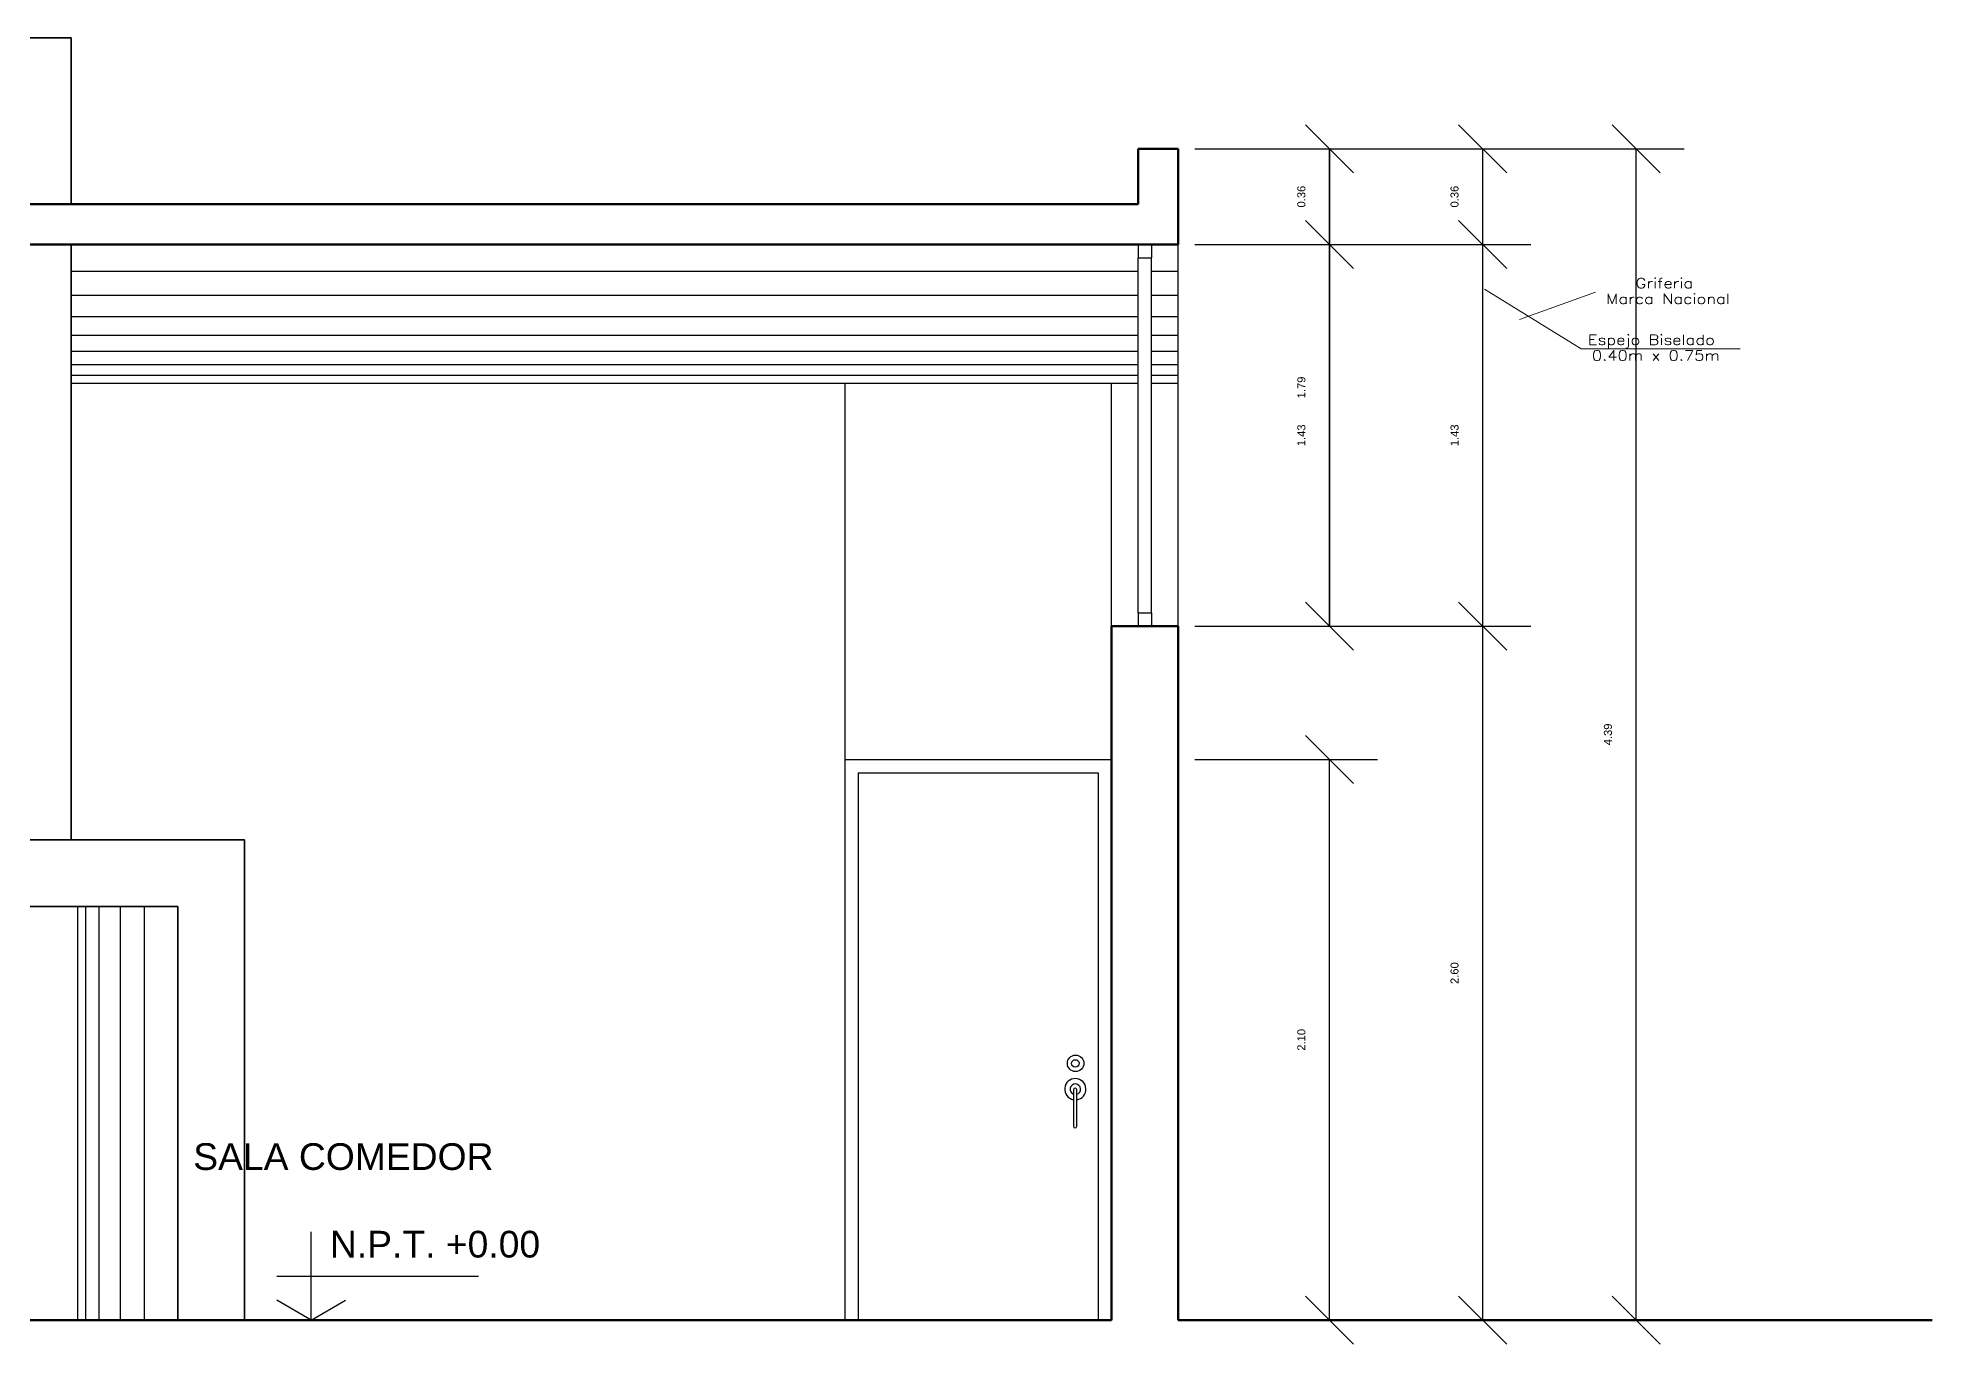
# Model space of a CAD drawing. Header units: millimetres. Extents: x 1110 to 1214, y 1038 to 1099.
# Drawn here: x 1182.06 to 1189.16, y 1042.37 to 1047.26 of the extents above; entities that cross this region are included whole.
import ezdxf

# ---------------------------------------------------------------- set-up
doc = ezdxf.new("R2010")
doc.units = ezdxf.units.MM
for name, color, linetype, lineweight in [('A_INDICACIONES', 4, 'Continuous', 9), ('ELEVACIONES', 140, 'Continuous', 30), ('muros', 150, 'Continuous', 70), ('texto de titulo', 7, 'Continuous', 40)]:
    doc.layers.add(name, color=color, linetype=linetype, lineweight=lineweight)
for name, color, linetype in [('DOOR', 33, 'Continuous'), ('MUEBLES', 253, 'Continuous'), ('PUERTAS', 35, 'Continuous')]:
    doc.layers.add(name, color=color, linetype=linetype)
doc.styles.add('Annotative', font='arial.ttf')
doc.styles.add('DESCRIPCION', font='arial.ttf', dxfattribs={"height": 0.1})
doc.styles.add('INDICACIONES_25', font='romans.shx', dxfattribs={"width": 1.2, "height": 0.0375})
doc.styles.get("Standard").update_dxf_attribs({"font": 'arial.ttf'})
doc.dimstyles.get("Standard").update_dxf_attribs({"dimtxt": 0.03, "dimasz": 0.18, "dimexe": 0.18, "dimexo": 0.0625, "dimgap": 0.09, "dimtad": 1, "dimtoh": 1, "dimzin": 0, "dimdsep": 46, "dimtxsty": 'Annotative', "dimblk": 'OBLIQUE', "dimcen": 0.09, "dimadec": 0, "dimazin": 0, "dimtfac": 1, "dimtofl": 0, "dimtmove": 0, "dimatfit": 3, "dimldrblk": 'OBLIQUE', "dimfxl": 1, "dimtolj": 1, "dimtzin": 0, "dimarcsym": 0})

# ---------------------------------------------------------------- blocks, each defined once
blk = doc.blocks.new('A$C5B13684F')
for p, q in [((0.1289, 0), (0.1289, 0.3302)), ((0, 0.1651), (0.756, 0.1651))]:
    blk.add_line(p, q)
at = {"lineweight": 30}
for q in [(0, 0.0744), (0.2579, 0.0744)]:
    blk.add_line((0.1289, 0), q, dxfattribs=at)
at = {"insert": (0.1992, 0.3344), "char_height": 0.1, "attachment_point": 1, "style": 'DESCRIPCION'}
blk.add_mtext_dynamic_manual_height_columns('N.P.T. +0.00', width=0.784102, gutter_width=0.5, heights=[0], dxfattribs=at)
blk = doc.blocks.new('A$C630719DE')
at = {"layer": 'PUERTAS'}
for p, q in [((0.0326, 0.143), (0.0326, 0.006)), ((0.0446, 0.006), (0.0446, 0.143))]:
    blk.add_line(p, q, dxfattribs=at)
for centre, radius in [((0.0406, 0.242), 0.031), ((0.0396, 0.2417), 0.014)]:
    blk.add_circle(centre, radius, dxfattribs=at)
for centre, radius, start, end in [((0.0396, 0.145), 0.0398, 277.21483, 259.87326), ((0.0396, 0.145), 0.0198, 284.61789, 249.30947), ((0.0386, 0.143), 0.006, 0, 180), ((0.0386, 0.006), 0.006, 180, 0)]:
    blk.add_arc(centre, radius, start, end, dxfattribs=at)
blk = doc.blocks.new('_Oblique')
at = {"color": 0, "linetype": 'ByBlock', "lineweight": -2}
blk.add_line((-0.5, -0.5), (0.5, 0.5), dxfattribs=at)
blk = doc.blocks.new('*D23')
at = {"color": 0, "lineweight": -2}
for p, q in [((1186.3964, 1044.5603), (1187.0811, 1044.5603)), ((1186.9011, 1042.4603), (1186.9011, 1044.5603)), ((1186.3964, 1042.4603), (1187.0811, 1042.4603))]:
    blk.add_line(p, q, dxfattribs=at)
at = {"layer": 'Defpoints', "color": 0}
for p in [(1186.3339, 1044.5603), (1186.9011, 1044.5603), (1186.3339, 1042.4603)]:
    blk.add_point(p, dxfattribs=at)
at = {"color": 0, "lineweight": -2, "xscale": 0.18, "yscale": 0.18, "zscale": 0.18}
for p, rotation in [((1186.9011, 1044.5603), 90), ((1186.9011, 1042.4603), 270)]:
    blk.add_blockref('_Oblique', p, dxfattribs=dict(at, rotation=rotation))
at = {"color": 0, "insert": (1186.7957, 1043.5103), "char_height": 0.03, "attachment_point": 5, "rotation": 90, "style": 'Annotative'}
blk.add_mtext('\\A1;2.10', dxfattribs=at)
blk = doc.blocks.new('*D24')
at = {"color": 0, "lineweight": -2}
for p, q in [((1186.3964, 1046.8492), (1187.0811, 1046.8492)), ((1186.9011, 1046.8492), (1186.9011, 1045.0603)), ((1186.3964, 1045.0603), (1187.0811, 1045.0603))]:
    blk.add_line(p, q, dxfattribs=at)
at = {"layer": 'Defpoints', "color": 0}
for p in [(1186.3339, 1046.8492), (1186.3339, 1045.0603), (1186.9011, 1045.0603)]:
    blk.add_point(p, dxfattribs=at)
at = {"color": 0, "lineweight": -2, "xscale": 0.18, "yscale": 0.18, "zscale": 0.18}
for p, rotation in [((1186.9011, 1046.8492), 90), ((1186.9011, 1045.0603), 270)]:
    blk.add_blockref('_Oblique', p, dxfattribs=dict(at, rotation=rotation))
at = {"color": 0, "insert": (1186.7957, 1045.9547), "char_height": 0.03, "attachment_point": 5, "rotation": 90, "style": 'Annotative'}
blk.add_mtext('\\A1;1.79', dxfattribs=at)
blk = doc.blocks.new('*D25')
at = {"color": 0, "lineweight": -2}
for p, q in [((1186.3964, 1046.4904), (1187.0811, 1046.4904)), ((1186.9011, 1045.0603), (1186.9011, 1046.4904)), ((1186.3964, 1045.0603), (1187.0811, 1045.0603))]:
    blk.add_line(p, q, dxfattribs=at)
at = {"layer": 'Defpoints', "color": 0}
for p in [(1186.3339, 1046.4904), (1186.9011, 1046.4904), (1186.3339, 1045.0603)]:
    blk.add_point(p, dxfattribs=at)
at = {"color": 0, "lineweight": -2, "xscale": 0.18, "yscale": 0.18, "zscale": 0.18}
for p, rotation in [((1186.9011, 1046.4904), 90), ((1186.9011, 1045.0603), 270)]:
    blk.add_blockref('_Oblique', p, dxfattribs=dict(at, rotation=rotation))
at = {"color": 0, "insert": (1186.7957, 1045.7753), "char_height": 0.03, "attachment_point": 5, "rotation": 90, "style": 'Annotative'}
blk.add_mtext('\\A1;1.43', dxfattribs=at)
blk = doc.blocks.new('*D26')
at = {"color": 0, "lineweight": -2}
for p, q in [((1186.3964, 1046.8492), (1187.0811, 1046.8492)), ((1186.9011, 1046.4904), (1186.9011, 1046.8492)), ((1186.3964, 1046.4904), (1187.0811, 1046.4904))]:
    blk.add_line(p, q, dxfattribs=at)
at = {"layer": 'Defpoints', "color": 0}
for p in [(1186.3339, 1046.8492), (1186.9011, 1046.8492), (1186.3339, 1046.4904)]:
    blk.add_point(p, dxfattribs=at)
at = {"color": 0, "lineweight": -2, "xscale": 0.18, "yscale": 0.18, "zscale": 0.18}
for p, rotation in [((1186.9011, 1046.8492), 90), ((1186.9011, 1046.4904), 270)]:
    blk.add_blockref('_Oblique', p, dxfattribs=dict(at, rotation=rotation))
at = {"color": 0, "insert": (1186.7957, 1046.6698), "char_height": 0.03, "attachment_point": 5, "rotation": 90, "style": 'Annotative'}
blk.add_mtext('\\A1;0.36', dxfattribs=at)
blk = doc.blocks.new('*D27')
at = {"color": 0, "lineweight": -2}
for p, q in [((1186.9636, 1045.0603), (1187.6552, 1045.0603)), ((1187.4752, 1042.4603), (1187.4752, 1045.0603)), ((1186.9636, 1042.4603), (1187.6552, 1042.4603))]:
    blk.add_line(p, q, dxfattribs=at)
at = {"layer": 'Defpoints', "color": 0}
for p in [(1186.9011, 1045.0603), (1187.4752, 1045.0603), (1186.9011, 1042.4603)]:
    blk.add_point(p, dxfattribs=at)
at = {"color": 0, "lineweight": -2, "xscale": 0.18, "yscale": 0.18, "zscale": 0.18}
for p, rotation in [((1187.4752, 1045.0603), 90), ((1187.4752, 1042.4603), 270)]:
    blk.add_blockref('_Oblique', p, dxfattribs=dict(at, rotation=rotation))
at = {"color": 0, "insert": (1187.3699, 1043.7603), "char_height": 0.03, "attachment_point": 5, "rotation": 90, "style": 'Annotative'}
blk.add_mtext('\\A1;2.60', dxfattribs=at)
blk = doc.blocks.new('*D28')
at = {"color": 0, "lineweight": -2}
for p, q in [((1186.9636, 1046.4904), (1187.6552, 1046.4904)), ((1187.4752, 1045.0603), (1187.4752, 1046.4904)), ((1186.9636, 1045.0603), (1187.6552, 1045.0603))]:
    blk.add_line(p, q, dxfattribs=at)
at = {"layer": 'Defpoints', "color": 0}
for p in [(1186.9011, 1046.4904), (1187.4752, 1046.4904), (1186.9011, 1045.0603)]:
    blk.add_point(p, dxfattribs=at)
at = {"color": 0, "lineweight": -2, "xscale": 0.18, "yscale": 0.18, "zscale": 0.18}
for p, rotation in [((1187.4752, 1046.4904), 90), ((1187.4752, 1045.0603), 270)]:
    blk.add_blockref('_Oblique', p, dxfattribs=dict(at, rotation=rotation))
at = {"color": 0, "insert": (1187.3699, 1045.7753), "char_height": 0.03, "attachment_point": 5, "rotation": 90, "style": 'Annotative'}
blk.add_mtext('\\A1;1.43', dxfattribs=at)
blk = doc.blocks.new('*D29')
at = {"color": 0, "lineweight": -2}
for p, q in [((1186.9636, 1046.8492), (1187.6552, 1046.8492)), ((1187.4752, 1046.4904), (1187.4752, 1046.8492)), ((1186.9636, 1046.4904), (1187.6552, 1046.4904))]:
    blk.add_line(p, q, dxfattribs=at)
at = {"layer": 'Defpoints', "color": 0}
for p in [(1186.9011, 1046.8492), (1187.4752, 1046.8492), (1186.9011, 1046.4904)]:
    blk.add_point(p, dxfattribs=at)
at = {"color": 0, "lineweight": -2, "xscale": 0.18, "yscale": 0.18, "zscale": 0.18}
for p, rotation in [((1187.4752, 1046.8492), 90), ((1187.4752, 1046.4904), 270)]:
    blk.add_blockref('_Oblique', p, dxfattribs=dict(at, rotation=rotation))
at = {"color": 0, "insert": (1187.3699, 1046.6698), "char_height": 0.03, "attachment_point": 5, "rotation": 90, "style": 'Annotative'}
blk.add_mtext('\\A1;0.36', dxfattribs=at)
blk = doc.blocks.new('*D30')
at = {"color": 0, "lineweight": -2}
for p, q in [((1187.5377, 1046.8492), (1188.2301, 1046.8492)), ((1188.0501, 1042.4603), (1188.0501, 1046.8492)), ((1187.5377, 1042.4603), (1188.2301, 1042.4603))]:
    blk.add_line(p, q, dxfattribs=at)
at = {"layer": 'Defpoints', "color": 0}
for p in [(1187.4752, 1046.8492), (1188.0501, 1046.8492), (1187.4752, 1042.4603)]:
    blk.add_point(p, dxfattribs=at)
at = {"color": 0, "lineweight": -2, "xscale": 0.18, "yscale": 0.18, "zscale": 0.18}
for p, rotation in [((1188.0501, 1046.8492), 90), ((1188.0501, 1042.4603), 270)]:
    blk.add_blockref('_Oblique', p, dxfattribs=dict(at, rotation=rotation))
at = {"color": 0, "insert": (1187.9448, 1044.6547), "char_height": 0.03, "attachment_point": 5, "rotation": 90, "style": 'Annotative'}
blk.add_mtext('\\A1;4.39', dxfattribs=at)

msp = doc.modelspace()

# ---------------------------------------------------------------- linework, layer by layer
at = {"color": 1, "lineweight": 30}
for p, q in [((1186.1839, 1046.4904), (1186.1839, 1046.4404)), ((1186.2339, 1046.4904), (1186.2339, 1046.4404)), ((1186.1839, 1046.4404), (1186.2339, 1046.4404)), ((1186.1839, 1045.1103), (1186.2339, 1045.1103)), ((1186.1839, 1045.1103), (1186.1839, 1045.0603)), ((1186.2339, 1045.1103), (1186.2339, 1045.0603))]:
    msp.add_line(p, q, dxfattribs=at)
at = {"color": 0}
for p, q in [((1186.3339, 1045.0603), (1186.3339, 1046.4904)), ((1182.1839, 1045.9703), (1186.1839, 1045.9703)), ((1185.0839, 1045.9703), (1185.0839, 1042.4603)), ((1186.0839, 1045.0603), (1186.0839, 1045.9703)), ((1186.2339, 1045.9703), (1186.3339, 1045.9703))]:
    msp.add_line(p, q, dxfattribs=at)
at = {"color": 1}
for p, q in [((1182.1839, 1046.3904), (1186.1839, 1046.3904)), ((1186.2339, 1046.3904), (1186.3339, 1046.3904)), ((1182.1839, 1046.3004), (1186.1839, 1046.3004)), ((1186.2339, 1046.3004), (1186.3339, 1046.3004)), ((1182.1839, 1046.2203), (1186.1839, 1046.2203)), ((1186.2339, 1046.2203), (1186.3339, 1046.2203)), ((1182.1839, 1046.1503), (1186.1839, 1046.1503)), ((1186.2339, 1046.1503), (1186.3339, 1046.1503)), ((1182.1839, 1046.0903), (1186.1839, 1046.0903)), ((1182.1839, 1046.0403), (1186.1839, 1046.0403)), ((1186.2339, 1046.0903), (1186.3339, 1046.0903)), ((1186.2339, 1046.0403), (1186.3339, 1046.0403)), ((1182.1839, 1046.0003), (1186.1839, 1046.0003)), ((1182.1839, 1045.9703), (1186.1839, 1045.9703)), ((1186.2339, 1046.0003), (1186.3339, 1046.0003)), ((1186.2339, 1045.9703), (1186.3339, 1045.9703))]:
    msp.add_line(p, q, dxfattribs=at)
at = {"color": 4}
for p, q in [((1186.1839, 1045.1103), (1186.1839, 1046.4404)), ((1186.2339, 1045.1103), (1186.2339, 1046.4404))]:
    msp.add_line(p, q, dxfattribs=at)
at = {"lineweight": 100}
for p, q in [((1180.0839, 1042.4603), (1186.0839, 1042.4603)), ((1186.3339, 1042.4603), (1189.1599, 1042.4603))]:
    msp.add_line(p, q, dxfattribs=at)
at = {"layer": 'A_INDICACIONES'}
for p, q in [((1187.4826, 1046.3233), (1187.8447, 1046.0989)), ((1187.6127, 1046.2091), (1187.8978, 1046.3113)), ((1187.8447, 1046.0989), (1188.4405, 1046.0989))]:
    msp.add_line(p, q, dxfattribs=at)
at = {"layer": 'ELEVACIONES', "lineweight": 35}
for p, q in [((1181.7839, 1047.2645), (1182.1839, 1047.2645)), ((1182.1839, 1047.2645), (1182.1839, 1046.6416)), ((1182.1839, 1046.4904), (1182.1839, 1044.2603)), ((1181.1339, 1044.2603), (1182.8339, 1044.2603)), ((1182.8339, 1044.2603), (1182.8339, 1042.4603)), ((1181.3839, 1044.0103), (1182.5839, 1044.0103)), ((1182.5839, 1044.0103), (1182.5839, 1042.4603))]:
    msp.add_line(p, q, dxfattribs=at)
at = {"layer": 'MUEBLES'}
for p, q in [((1185.0839, 1044.5603), (1186.0839, 1044.5603)), ((1185.1339, 1044.5103), (1185.1339, 1042.4603)), ((1185.1339, 1044.5103), (1186.0339, 1044.5103)), ((1186.0339, 1044.5103), (1186.0339, 1042.4603)), ((1182.2079, 1044.0103), (1182.2079, 1042.4603)), ((1182.2379, 1044.0103), (1182.2379, 1042.4603)), ((1182.2879, 1044.0103), (1182.2879, 1042.4603)), ((1182.3679, 1044.0103), (1182.3679, 1042.4603)), ((1182.4579, 1044.0103), (1182.4579, 1042.4603))]:
    msp.add_line(p, q, dxfattribs=at)
at = {"layer": 'muros', "color": 5}
for p, q in [((1186.1839, 1046.8492), (1186.3339, 1046.8492)), ((1186.1839, 1046.8492), (1186.1839, 1046.6416)), ((1186.3339, 1046.8492), (1186.3339, 1046.4904)), ((1179.9839, 1046.6416), (1186.1839, 1046.6416)), ((1179.8339, 1046.4904), (1186.3339, 1046.4904)), ((1186.0839, 1045.0603), (1186.0839, 1042.4603)), ((1186.0839, 1045.0603), (1186.3339, 1045.0603)), ((1186.3339, 1045.0603), (1186.3339, 1042.4603))]:
    msp.add_line(p, q, dxfattribs=at)

# ---------------------------------------------------------------- block references
at = {"color": 4}
msp.add_blockref('A$C5B13684F', (1182.955, 1042.4603), dxfattribs=at)
at = {"layer": 'DOOR'}
msp.add_blockref('A$C630719DE', (1185.9088, 1043.1803), dxfattribs=at)

# ---------------------------------------------------------------- texts
at = {"layer": 'A_INDICACIONES', "style": 'INDICACIONES_25', "width": 1.2}
for s, p in [('Marca Nacional', (1187.9375, 1046.2681)), ('Griferia', (1188.0483, 1046.3268)), ('Espejo Biselado', (1187.8694, 1046.1145)), ('0.40m x 0.75m', (1187.8844, 1046.0557))]:
    msp.add_text(s, height=0.0375, dxfattribs=at).set_placement(p)
at = {"layer": 'texto de titulo', "insert": (1182.6419, 1043.1229), "char_height": 0.1, "attachment_point": 1}
msp.add_mtext_dynamic_manual_height_columns('SALA COMEDOR', width=1.525502, gutter_width=0.5, heights=[0], dxfattribs=at)

# ---------------------------------------------------------------- dimensions: what is measured, and where the dimension line sits
at = {"color": 0}
for base, p1, p2, picture, middle in [((1186.9011, 1045.0603), (1186.3339, 1046.8492), (1186.3339, 1045.0603), '*D24', (1186.7957, 1045.9547)), ((1186.9011, 1046.8492), (1186.3339, 1046.4904), (1186.3339, 1046.8492), '*D26', (1186.7957, 1046.6698)), ((1187.4752, 1046.8492), (1186.9011, 1046.4904), (1186.9011, 1046.8492), '*D29', (1187.3699, 1046.6698)), ((1186.9011, 1046.4904), (1186.3339, 1045.0603), (1186.3339, 1046.4904), '*D25', (1186.7957, 1045.7753)), ((1187.4752, 1046.4904), (1186.9011, 1045.0603), (1186.9011, 1046.4904), '*D28', (1187.3699, 1045.7753))]:
    dim = msp.add_linear_dim(base=base, p1=p1, p2=p2, angle=90, dimstyle='Standard', override={"dimtmove": 1}, dxfattribs=at)
    dim.commit()
    dim.dimension.update_dxf_attribs({"geometry": picture, "text_midpoint": middle})
for base, p1, p2, picture, middle in [((1188.0501, 1046.8492), (1187.4752, 1042.4603), (1187.4752, 1046.8492), '*D30', (1187.9448, 1044.6547)), ((1187.4752, 1045.0603), (1186.9011, 1042.4603), (1186.9011, 1045.0603), '*D27', (1187.3699, 1043.7603)), ((1186.9011, 1044.5603), (1186.3339, 1042.4603), (1186.3339, 1044.5603), '*D23', (1186.7957, 1043.5103))]:
    dim = msp.add_linear_dim(base=base, p1=p1, p2=p2, angle=90, dimstyle='Standard', dxfattribs=at)
    dim.commit()
    dim.dimension.update_dxf_attribs({"geometry": picture, "text_midpoint": middle})

doc.saveas('drawing.dxf')
